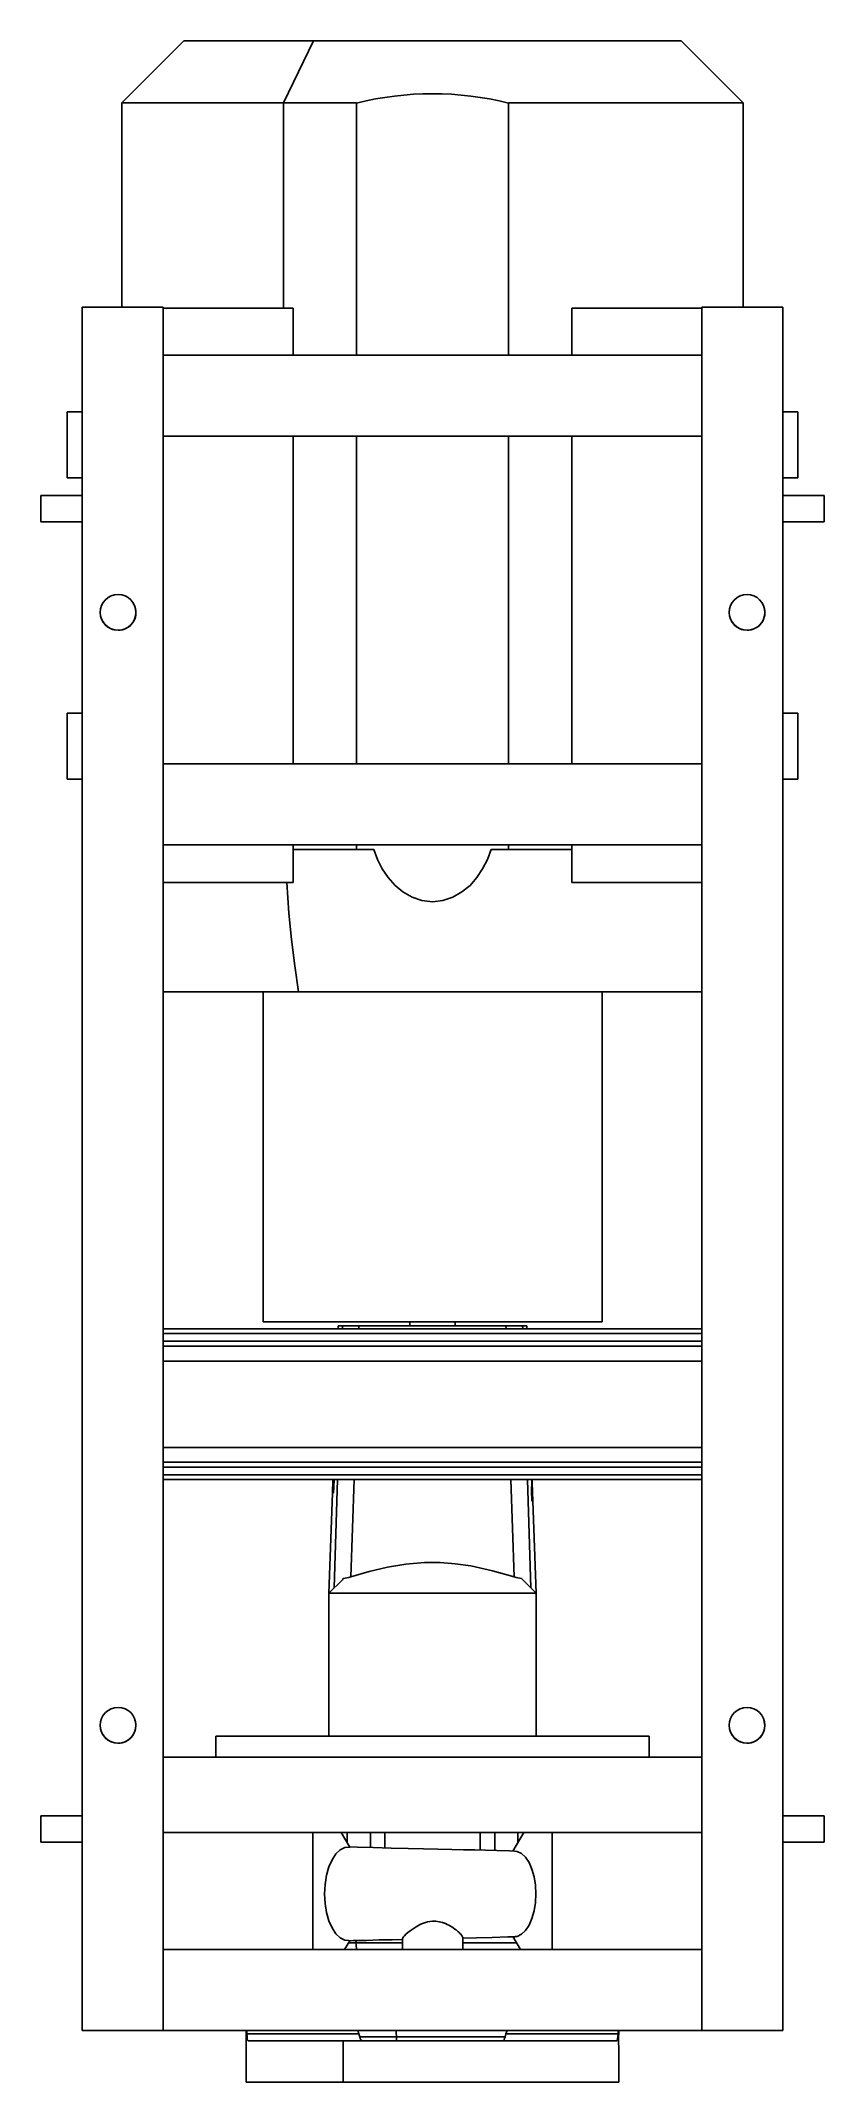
# Paper-space layout 'Bottom View' of a CAD drawing. Header units: millimetres. Extents: x -154 to 262, y -16 to 1068.
import ezdxf

# ---------------------------------------------------------------- set-up
doc = ezdxf.new("R2010")
doc.units = ezdxf.units.MM

psp = doc.layouts.new('Bottom View')

# ---------------------------------------------------------------- linework, layer by layer
at = {"color": 7, "linetype": 'Continuous', "lineweight": 25}
for p, q in [((-77.7, 1067.9), (-110.7, 1034.9)), ((-24.8, 1034.9), (-9, 1067.9)), ((219.3, 1034.9), (186.3, 1067.9)), ((-110.7, 1034.9), (-110.7, 926.4)), ((-24.8, 925.9), (-24.8, 1034.9)), ((14, 1034.9), (14, 900.9)), ((94.6, 1034.9), (94.6, 900.9)), ((219.3, 926.4), (219.3, 1034.9)), ((-131.7, 926.4), (-131.7, 11.4)), ((-88.7, 926.4), (-131.7, 926.4)), ((-131.7, 926.4), (-131.7, 926.4)), ((-131.7, 926.4), (-131.7, 926.4)), ((-131.7, 926.4), (-88.7, 926.4)), ((-131.7, 926.4), (-131.7, 11.4)), ((-131.7, 926.4), (-131.7, 826.4)), ((-131.7, 926.4), (-131.7, 826.4)), ((-128.1, 926.4), (-100.9, 926.4)), ((-100.9, 926.4), (-128.1, 926.4)), ((-128.1, 926.4), (-128.1, 926.4)), ((-100.9, 926.4), (-100.9, 926.4)), ((-93.7, 926.4), (-93.7, 926.4)), ((-93.7, 926.4), (-93.7, 926.4)), ((-88.7, 926.4), (-88.7, 11.4)), ((-88.7, 926.4), (-88.7, 926.4)), ((-88.7, 925.9), (-19.7, 925.9)), ((-88.7, 925.9), (-19.7, 925.9)), ((-19.7, 925.9), (-19.7, 925.9)), ((-19.7, 925.9), (-19.7, 900.9)), ((128.3, 900.9), (128.3, 925.9)), ((128.3, 925.9), (197.3, 925.9)), ((128.3, 900.9), (128.3, 925.9)), ((128.3, 925.9), (128.3, 925.9)), ((128.3, 925.9), (197.3, 925.9)), ((197.3, 926.4), (197.3, 11.4)), ((240.3, 926.4), (197.3, 926.4)), ((197.3, 926.4), (197.3, 900.9)), ((197.3, 926.4), (197.3, 926.4)), ((197.3, 926.4), (240.3, 926.4)), ((202.3, 926.4), (202.3, 926.4)), ((236.7, 926.4), (209.5, 926.4)), ((209.5, 926.4), (236.7, 926.4)), ((209.5, 926.4), (209.5, 926.4)), ((236.7, 926.4), (236.7, 926.4)), ((240.3, 926.4), (240.3, 11.4)), ((240.3, 926.4), (240.3, 926.4)), ((240.3, 926.4), (240.3, 926.4)), ((240.3, 926.4), (240.3, 926.4)), ((-88.7, 857.9), (-88.7, 900.9)), ((197.3, 900.9), (-88.7, 900.9)), ((197.3, 900.9), (-88.7, 900.9)), ((197.3, 900.9), (-88.7, 900.9)), ((197.3, 900.9), (-88.7, 900.9)), ((197.3, 857.9), (197.3, 900.9)), ((197.3, 900.9), (197.3, 900.9)), ((197.3, 900.9), (197.3, 900.9)), ((197.3, 900.9), (197.3, 900.9)), ((-139.7, 835.9), (-139.7, 870.9)), ((-139.7, 870.9), (-139.7, 870.9)), ((-139.7, 835.9), (-139.7, 870.9)), ((-139.7, 870.9), (-131.7, 870.9)), ((-139.7, 870.9), (-131.7, 870.9)), ((240.3, 870.9), (248.3, 870.9)), ((240.3, 870.9), (248.3, 870.9)), ((248.3, 870.9), (248.3, 870.9)), ((248.3, 870.9), (248.3, 835.9)), ((197.3, 857.9), (-88.7, 857.9)), ((-19.7, 857.9), (-19.7, 683.9)), ((14, 857.9), (14, 683.9)), ((94.6, 857.9), (94.6, 683.9)), ((128.3, 683.9), (128.3, 857.9)), ((128.3, 683.9), (128.3, 857.9)), ((197.3, 857.9), (197.3, 683.9)), ((-139.7, 835.9), (-139.7, 835.9)), ((-131.7, 835.9), (-139.7, 835.9)), ((248.3, 835.9), (240.3, 835.9)), ((-153.7, 826.4), (-153.7, 812.4)), ((-153.7, 826.4), (-153.7, 826.4)), ((-153.7, 826.4), (-153.7, 812.4)), ((-131.7, 826.4), (-131.7, 812.4)), ((-131.7, 826.4), (-131.7, 826.4)), ((-131.7, 826.4), (-131.7, 826.4)), ((240.3, 826.4), (240.3, 826.4)), ((240.3, 826.4), (240.3, 826.4)), ((240.3, 826.4), (240.3, 812.4)), ((262.3, 826.4), (262.3, 826.4)), ((262.3, 826.4), (262.3, 812.4)), ((-153.7, 812.4), (-153.7, 812.4)), ((-131.7, 812.4), (-131.7, 812.4)), ((-131.7, 812.4), (-131.7, 125.4)), ((-131.7, 812.4), (-131.7, 125.4)), ((240.3, 812.4), (240.3, 812.4)), ((-112.7, 754.9), (-112.7, 754.9)), ((221.3, 754.9), (221.3, 754.9)), ((-139.7, 675.9), (-139.7, 710.9)), ((-139.7, 710.9), (-131.7, 710.9)), ((-139.7, 675.9), (-139.7, 710.9)), ((-139.7, 710.9), (-139.7, 710.9)), ((-139.7, 710.9), (-131.7, 710.9)), ((240.3, 710.9), (248.3, 710.9)), ((240.3, 710.9), (248.3, 710.9)), ((248.3, 710.9), (248.3, 710.9)), ((248.3, 710.9), (248.3, 675.9)), ((-88.7, 640.9), (-88.7, 683.9)), ((197.3, 683.9), (-88.7, 683.9)), ((197.3, 683.9), (-88.7, 683.9)), ((197.3, 640.9), (197.3, 683.9)), ((197.3, 683.9), (197.3, 683.9)), ((-131.7, 675.9), (-139.7, 675.9)), ((-139.7, 675.9), (-139.7, 675.9)), ((248.3, 675.9), (240.3, 675.9)), ((197.3, 640.9), (-88.7, 640.9)), ((-19.7, 640.9), (-19.7, 620.9)), ((14, 640.9), (14, 638.4)), ((94.6, 640.9), (94.6, 638.4)), ((128.3, 620.9), (128.3, 640.9)), ((128.3, 620.9), (128.3, 640.9)), ((197.3, 640.9), (197.3, 383.9)), ((23.1, 638.4), (14, 638.4)), ((94.6, 638.4), (85.4, 638.4)), ((-19.7, 620.9), (-88.7, 620.9)), ((197.3, 620.9), (128.3, 620.9)), ((128.3, 620.9), (128.3, 620.9)), ((-35.7, 562.9), (-35.7, 387.6)), ((144.3, 387.6), (144.3, 562.9)), ((197.3, 383.9), (-88.7, 383.9)), ((197.3, 383.9), (-88.7, 383.9)), ((197.3, 381.4), (-88.7, 381.4)), ((4.2, 385.6), (4.2, 383.9)), ((6.4, 385.6), (4.2, 385.6)), ((15.2, 385.6), (6.4, 385.6)), ((6.4, 385.6), (6.4, 383.9)), ((93.3, 385.6), (15.2, 385.6)), ((15.2, 383.9), (15.2, 385.6)), ((126.6, 383.9), (18.3, 383.9)), ((42.3, 387.6), (42.3, 385.6)), ((66.3, 385.6), (66.3, 387.6)), ((102.1, 385.6), (93.3, 385.6)), ((93.3, 385.6), (93.4, 383.9)), ((104.3, 385.6), (102.1, 385.6)), ((102.2, 383.9), (102.1, 385.6)), ((104.4, 383.9), (104.3, 385.6)), ((197.3, 383.9), (197.3, 383.9)), ((197.3, 381.4), (197.3, 383.9)), ((197.3, 377.4), (-88.7, 377.4)), ((197.3, 374.7), (-88.7, 374.7)), ((197.3, 374.7), (197.3, 377.4)), ((197.3, 366.8), (-88.7, 366.8)), ((197.3, 321), (197.3, 366.8)), ((197.3, 321), (-88.7, 321)), ((197.3, 313.1), (-88.7, 313.1)), ((197.3, 310.4), (-88.7, 310.4)), ((197.3, 306.4), (-88.7, 306.4)), ((197.3, 303.9), (-88.7, 303.9)), ((1.4, 303.9), (1.3, 300.6)), ((2, 303.9), (1.7, 296.7)), ((3.9, 303.9), (2.1, 246.4)), ((10.9, 252.2), (12.6, 303.9)), ((95.9, 303.9), (97.6, 252.2)), ((106.5, 246.4), (104.7, 303.9)), ((197.3, 310.4), (197.3, 313.1)), ((197.3, 303.9), (197.3, 306.4)), ((197.3, 303.9), (197.3, 156.4)), ((1.1, 296.6), (-0.7, 243.6)), ((107, 292.5), (106.8, 298.3)), ((107.2, 301.2), (107.1, 301.2)), ((109.3, 243.6), (107.2, 302.2)), ((6.4, 250.7), (-0.7, 243.6)), ((6.9, 251.3), (6.4, 250.7)), ((101.6, 251.3), (102.2, 250.7)), ((109.3, 243.6), (102.2, 250.7)), ((109.3, 243.6), (-0.7, 243.6)), ((-0.7, 243.6), (-0.7, 167.6)), ((109.3, 167.6), (109.3, 243.6)), ((-112.7, 163.9), (-112.7, 163.9)), ((-60.7, 167.6), (-60.7, 156.4)), ((169.3, 167.6), (-60.7, 167.6)), ((169.3, 156.4), (169.3, 167.6)), ((221.3, 163.9), (221.3, 163.9)), ((197.3, 156.4), (-88.7, 156.4)), ((197.3, 156.4), (-88.7, 156.4)), ((197.3, 156.4), (-88.7, 156.4)), ((-88.7, 156.4), (-9.2, 156.4)), ((-88.7, 156.4), (-9.2, 156.4)), ((197.3, 156.4), (-88.7, 156.4)), ((-9.2, 156.4), (-9.2, 156.4)), ((117.8, 156.4), (197.3, 156.4)), ((117.8, 156.4), (117.8, 156.4)), ((117.8, 156.4), (197.3, 156.4)), ((117.8, 156.4), (117.8, 156.4)), ((197.3, 116.4), (197.3, 156.4)), ((197.3, 156.4), (197.3, 156.4)), ((197.3, 156.4), (197.3, 156.4)), ((197.3, 156.4), (197.3, 156.4)), ((-153.7, 125.4), (-153.7, 111.4)), ((-153.7, 125.4), (-153.7, 125.4)), ((-153.7, 125.4), (-153.7, 111.4)), ((-131.7, 125.4), (-131.7, 111.4)), ((-131.7, 125.4), (-131.7, 125.4)), ((-131.7, 125.4), (-131.7, 125.4)), ((240.3, 125.4), (240.3, 125.4)), ((240.3, 125.4), (240.3, 125.4)), ((240.3, 125.4), (240.3, 111.4)), ((262.3, 125.4), (262.3, 125.4)), ((262.3, 125.4), (262.3, 111.4)), ((-153.7, 111.4), (-153.7, 111.4)), ((-131.7, 111.4), (-131.7, 111.4)), ((-131.7, 111.4), (-131.7, 11.4)), ((-131.7, 111.4), (-131.7, 11.4)), ((197.3, 116.4), (-88.7, 116.4)), ((-9.2, 116.4), (-9.2, 54.4)), ((10.3, 108.7), (5.8, 116.4)), ((8.9, 111.1), (8.9, 116.4)), ((21.3, 108.5), (21.3, 116.4)), ((28.9, 108.3), (28.9, 116.4)), ((79.6, 107.1), (79.6, 116.4)), ((87.3, 106.9), (87.3, 116.4)), ((97, 106.6), (102.8, 116.4)), ((99.6, 111.1), (99.6, 116.4)), ((117.8, 54.4), (117.8, 116.4)), ((117.8, 54.4), (117.8, 116.4)), ((197.3, 116.4), (197.3, 54.4)), ((240.3, 111.4), (240.3, 111.4)), ((197.3, 54.4), (-88.7, 54.4)), ((197.3, 54.4), (-88.7, 54.4)), ((-88.7, 11.4), (-88.7, 54.4)), ((7.5, 54.4), (10.3, 59)), ((13.7, 57.8), (9.5, 57.8)), ((13.7, 57.8), (13.6, 59.1)), ((38.3, 57.8), (13.7, 57.8)), ((38.3, 60), (38.3, 54.4)), ((70.3, 60.8), (70.3, 54.4)), ((99, 57.8), (70.3, 57.8)), ((101, 54.4), (97, 61.2)), ((197.3, 54.4), (197.3, 54.4)), ((197.3, 11.4), (197.3, 54.4)), ((-88.7, 11.4), (-131.7, 11.4)), ((-131.7, 11.4), (-131.7, 11.4)), ((-131.7, 11.4), (-131.7, 11.4)), ((197.3, 11.4), (-88.7, 11.4)), ((197.3, 11.4), (-88.7, 11.4)), ((-44.7, 11.4), (-44.7, -16.1)), ((-44.4, 11.4), (-44.3, 9.6)), ((14.6, 11.4), (15.2, 9.6)), ((94, 11.4), (93.3, 9.6)), ((152.8, 9.6), (152.9, 11.4)), ((153.3, 11.3), (153.2, 10.7)), ((240.3, 11.4), (197.3, 11.4)), ((-44.3, 9.6), (15.2, 9.6)), ((6.8, 5.9), (-43.6, 5.9)), ((6.8, -16.1), (6.8, 5.9)), ((152.2, 5.9), (6.8, 5.9)), ((15.6, 7.9), (15.2, 9.6)), ((35.1, 7.9), (15.6, 7.9)), ((92.9, 7.9), (35.1, 7.9)), ((35.1, 5.9), (35.1, 7.9)), ((92.9, 7.9), (93.3, 9.6)), ((93.3, 9.6), (152.8, 9.6)), ((153.3, -16.1), (153.3, 0.2)), ((6.8, -16.1), (-44.7, -16.1)), ((153.3, -16.1), (6.8, -16.1))]:
    psp.add_line(p, q, dxfattribs=at)
at = {"color": 7, "linetype": 'Continuous', "lineweight": 25, "flags": 128}
for points in [[(-9, 1067.9), (-14.9, 1067.9), (-20.6, 1067.9), (-26.1, 1067.9), (-31.4, 1067.9), (-36.4, 1067.9), (-41.2, 1067.9), (-45.8, 1067.9), (-50.1, 1067.9), (-54.1, 1067.9), (-57.9, 1067.9), (-61.3, 1067.9), (-64.4, 1067.9), (-67.2, 1067.9), (-69.7, 1067.9), (-71.9, 1067.9), (-73.7, 1067.9), (-75.2, 1067.9), (-76.4, 1067.9), (-77.2, 1067.9), (-77.6, 1067.9), (-77.7, 1067.9), (-77.5, 1067.9), (-76.9, 1067.9), (-75.9, 1067.9), (-74.6, 1067.9), (-73, 1067.9), (-71, 1067.9), (-68.7, 1067.9), (-66.1, 1067.9), (-63.2, 1067.9), (-59.9, 1067.9), (-56.3, 1067.9), (-52.5, 1067.9), (-48.3, 1067.9), (-43.9, 1067.9), (-39.3, 1067.9), (-34.3, 1067.9), (-29.2, 1067.9), (-23.8, 1067.9), (-18.2, 1067.9), (-12.5, 1067.9), (-6.5, 1067.9), (-0.4, 1067.9), (5.9, 1067.9), (12.2, 1067.9), (18.7, 1067.9), (25.3, 1067.9), (32, 1067.9), (38.7, 1067.9), (45.5, 1067.9), (52.3, 1067.9), (59.1, 1067.9), (65.9, 1067.9), (72.6, 1067.9), (79.3, 1067.9), (86, 1067.9), (92.5, 1067.9), (99, 1067.9), (105.3, 1067.9), (111.5, 1067.9), (117.6, 1067.9)], [(117.6, 1067.9), (123.4, 1067.9), (129.1, 1067.9), (134.6, 1067.9), (139.9, 1067.9), (145, 1067.9), (149.8, 1067.9), (154.4, 1067.9), (158.7, 1067.9), (162.7, 1067.9), (166.4, 1067.9), (169.8, 1067.9), (173, 1067.9), (175.8, 1067.9), (178.3, 1067.9), (180.4, 1067.9), (182.3, 1067.9), (183.8, 1067.9), (184.9, 1067.9), (185.7, 1067.9), (186.2, 1067.9), (186.3, 1067.9), (186, 1067.9), (185.4, 1067.9), (184.5, 1067.9), (183.2, 1067.9), (181.6, 1067.9), (179.6, 1067.9), (177.3, 1067.9), (174.7, 1067.9), (171.7, 1067.9), (168.4, 1067.9), (164.9, 1067.9), (161, 1067.9), (156.9, 1067.9), (152.5, 1067.9), (147.8, 1067.9), (142.9, 1067.9), (137.7, 1067.9), (132.4, 1067.9), (126.8, 1067.9), (121, 1067.9), (115.1, 1067.9), (108.9, 1067.9), (102.7, 1067.9), (96.3, 1067.9), (89.8, 1067.9), (83.2, 1067.9), (76.5, 1067.9), (69.8, 1067.9), (63.1, 1067.9), (56.3, 1067.9), (49.5, 1067.9), (42.7, 1067.9), (35.9, 1067.9), (29.2, 1067.9), (22.6, 1067.9), (16, 1067.9), (9.6, 1067.9), (3.2, 1067.9), (-3, 1067.9), (-9, 1067.9)], [(-24.8, 1034.9), (-31.4, 1034.9), (-37.9, 1034.9), (-44.1, 1034.9), (-50.1, 1034.9), (-55.9, 1034.9), (-61.4, 1034.9), (-66.7, 1034.9), (-71.8, 1034.9), (-76.6, 1034.9), (-81.1, 1034.9), (-85.3, 1034.9), (-89.2, 1034.9), (-92.8, 1034.9), (-96.1, 1034.9), (-99.1, 1034.9), (-101.7, 1034.9), (-104, 1034.9), (-106, 1034.9), (-107.7, 1034.9), (-108.9, 1034.9), (-109.9, 1034.9), (-110.5, 1034.9), (-110.7, 1034.9), (-110.7, 1034.9)], [(14, 1034.9), (8.9, 1034.9), (3.9, 1034.9), (-1, 1034.9), (-5.9, 1034.9), (-10.7, 1034.9), (-15.5, 1034.9), (-20.2, 1034.9), (-24.8, 1034.9)], [(219.3, 1034.9), (219.3, 1034.9), (219, 1034.9), (218.4, 1034.9), (217.4, 1034.9), (216.1, 1034.9), (214.4, 1034.9), (212.3, 1034.9), (209.9, 1034.9), (207.2, 1034.9), (204.1, 1034.9), (200.7, 1034.9), (197, 1034.9), (193, 1034.9), (188.6, 1034.9), (184, 1034.9), (179, 1034.9), (173.8, 1034.9), (168.3, 1034.9), (162.6, 1034.9), (156.7, 1034.9), (150.5, 1034.9), (144.1, 1034.9), (137.5, 1034.9), (130.7, 1034.9), (123.8, 1034.9), (116.7, 1034.9), (109.4, 1034.9), (102.1, 1034.9), (94.6, 1034.9)], [(-131.7, 926.4), (-131.7, 926.4), (-131.5, 926.4), (-131.1, 926.4), (-130.7, 926.4), (-130.1, 926.4), (-129.5, 926.4), (-128.8, 926.4), (-128.1, 926.4)], [(-128.1, 926.4), (-128.8, 926.4), (-129.5, 926.4), (-130.1, 926.4), (-130.7, 926.4), (-131.1, 926.4), (-131.5, 926.4), (-131.7, 926.4), (-131.7, 926.4)], [(-93.7, 926.4), (-93.9, 926.4), (-94.3, 926.4), (-94.9, 926.4), (-95.8, 926.4), (-96.9, 926.4), (-98.1, 926.4), (-99.5, 926.4), (-100.9, 926.4)], [(-100.9, 926.4), (-99.5, 926.4), (-98.1, 926.4), (-96.9, 926.4), (-95.8, 926.4), (-94.9, 926.4), (-94.3, 926.4), (-93.9, 926.4), (-93.7, 926.4)], [(202.3, 926.4), (202.4, 926.4), (202.8, 926.4), (203.5, 926.4), (204.3, 926.4), (205.4, 926.4), (206.7, 926.4), (208, 926.4), (209.5, 926.4)], [(209.5, 926.4), (208, 926.4), (206.7, 926.4), (205.4, 926.4), (204.3, 926.4), (203.5, 926.4), (202.8, 926.4), (202.4, 926.4), (202.3, 926.4)], [(240.3, 926.4), (240.2, 926.4), (240, 926.4), (239.7, 926.4), (239.2, 926.4), (238.7, 926.4), (238.1, 926.4), (237.4, 926.4), (236.7, 926.4)], [(236.7, 926.4), (237.4, 926.4), (238.1, 926.4), (238.7, 926.4), (239.2, 926.4), (239.7, 926.4), (240, 926.4), (240.2, 926.4), (240.3, 926.4)], [(-139.7, 860.3), (-139.7, 860.1), (-139.7, 859.5), (-139.7, 858.6), (-139.7, 857.3), (-139.7, 855.8), (-139.7, 854.2), (-139.7, 852.6), (-139.7, 850.9), (-139.7, 849.5), (-139.7, 848.2), (-139.7, 847.3), (-139.7, 846.7), (-139.7, 846.5)], [(-139.7, 846.5), (-139.7, 846.7), (-139.7, 847.3), (-139.7, 848.2), (-139.7, 849.5), (-139.7, 850.9), (-139.7, 852.6), (-139.7, 854.2), (-139.7, 855.8), (-139.7, 857.3), (-139.7, 858.6), (-139.7, 859.5), (-139.7, 860.1), (-139.7, 860.3)], [(-131.7, 826.4), (-134.5, 826.4), (-137.3, 826.4), (-140, 826.4), (-142.5, 826.4), (-145, 826.4), (-147.1, 826.4), (-149.1, 826.4), (-150.7, 826.4), (-152, 826.4), (-152.9, 826.4), (-153.5, 826.4), (-153.7, 826.4)], [(-153.7, 826.4), (-153.5, 826.4), (-152.9, 826.4), (-152, 826.4), (-150.7, 826.4), (-149.1, 826.4), (-147.1, 826.4), (-145, 826.4), (-142.5, 826.4), (-140, 826.4), (-137.3, 826.4), (-134.5, 826.4), (-131.7, 826.4)], [(-138.7, 826.4), (-138.5, 826.4), (-138, 826.4), (-137.1, 826.4), (-135.9, 826.4), (-134.3, 826.4), (-132.5, 826.4), (-131.7, 826.4)], [(-131.7, 826.4), (-132.5, 826.4), (-134.3, 826.4), (-135.9, 826.4), (-137.1, 826.4), (-138, 826.4), (-138.5, 826.4), (-138.7, 826.4)], [(240.3, 826.4), (243.1, 826.4), (245.8, 826.4), (248.5, 826.4), (251.1, 826.4), (253.5, 826.4), (255.7, 826.4), (257.6, 826.4), (259.3, 826.4), (260.6, 826.4), (261.5, 826.4), (262.1, 826.4), (262.3, 826.4)], [(262.3, 826.4), (262.1, 826.4), (261.5, 826.4), (260.6, 826.4), (259.3, 826.4), (257.6, 826.4), (255.7, 826.4), (253.5, 826.4), (251.1, 826.4), (248.5, 826.4), (245.8, 826.4), (243.1, 826.4), (240.3, 826.4)], [(240.3, 826.4), (241.1, 826.4), (242.9, 826.4), (244.4, 826.4), (245.6, 826.4), (246.5, 826.4), (247.1, 826.4), (247.3, 826.4)], [(247.3, 826.4), (247.1, 826.4), (246.5, 826.4), (245.6, 826.4), (244.4, 826.4), (242.9, 826.4), (241.1, 826.4), (240.3, 826.4)], [(-131.7, 812.4), (-134.5, 812.4), (-137.3, 812.4), (-140, 812.4), (-142.5, 812.4), (-145, 812.4), (-147.1, 812.4), (-149.1, 812.4), (-150.7, 812.4), (-152, 812.4), (-152.9, 812.4), (-153.5, 812.4), (-153.7, 812.4)], [(262.3, 812.4), (262.1, 812.4), (261.5, 812.4), (260.6, 812.4), (259.3, 812.4), (257.6, 812.4), (255.7, 812.4), (253.5, 812.4), (251.1, 812.4), (248.5, 812.4), (245.8, 812.4), (243.1, 812.4), (240.3, 812.4)], [(-139.7, 700.3), (-139.7, 700.1), (-139.7, 699.5), (-139.7, 698.6), (-139.7, 697.3), (-139.7, 695.8), (-139.7, 694.2), (-139.7, 692.6), (-139.7, 690.9), (-139.7, 689.5), (-139.7, 688.2), (-139.7, 687.3), (-139.7, 686.7), (-139.7, 686.5)], [(-139.7, 686.5), (-139.7, 686.7), (-139.7, 687.3), (-139.7, 688.2), (-139.7, 689.5), (-139.7, 690.9), (-139.7, 692.6), (-139.7, 694.2), (-139.7, 695.8), (-139.7, 697.3), (-139.7, 698.6), (-139.7, 699.5), (-139.7, 700.1), (-139.7, 700.3)], [(14, 638.4), (8.9, 638.4), (3.9, 638.4), (-1, 638.4), (-5.9, 638.4), (-10.7, 638.4), (-15.5, 638.4), (-19.7, 638.4)], [(85.4, 638.4), (83.4, 633.2), (80.9, 628.2), (77.9, 623.6), (74.2, 619.4), (69.9, 615.9), (65.1, 613.1), (59.8, 611.3), (54.3, 610.7), (48.7, 611.3), (43.5, 613.1), (38.6, 615.9), (34.4, 619.4), (30.7, 623.6), (27.6, 628.2), (25.1, 633.2), (23.1, 638.4)], [(128.3, 638.4), (128.2, 638.4), (122.8, 638.4), (117.3, 638.4), (111.7, 638.4), (106.1, 638.4), (100.4, 638.4), (94.6, 638.4)], [(-16.9, 562.9), (-18.9, 576.7), (-20.6, 590.6), (-22, 604.7), (-23.1, 620.9)], [(-16.9, 562.9), (-23.2, 562.9), (-29.3, 562.9), (-35.3, 562.9), (-41, 562.9), (-46.4, 562.9), (-51.7, 562.9), (-56.7, 562.9), (-61.4, 562.9), (-65.8, 562.9), (-69.9, 562.9), (-73.8, 562.9), (-77.3, 562.9), (-80.5, 562.9), (-83.4, 562.9), (-86, 562.9), (-88.2, 562.9), (-88.7, 562.9)], [(197.3, 562.9), (196, 562.9), (193.6, 562.9), (190.9, 562.9), (187.9, 562.9), (184.6, 562.9), (180.9, 562.9), (177, 562.9), (172.7, 562.9), (168.2, 562.9), (163.4, 562.9), (158.3, 562.9), (153, 562.9), (147.4, 562.9), (141.6, 562.9), (135.6, 562.9), (129.5, 562.9), (123.1, 562.9), (116.5, 562.9), (109.9, 562.9), (103, 562.9), (96.1, 562.9), (89, 562.9), (81.9, 562.9), (74.7, 562.9), (67.5, 562.9), (60.2, 562.9), (52.9, 562.9), (45.6, 562.9), (38.4, 562.9), (31.1, 562.9), (24, 562.9), (16.9, 562.9), (9.9, 562.9), (3, 562.9), (-3.8, 562.9), (-10.4, 562.9), (-16.9, 562.9)], [(-35.7, 387.6), (-35.5, 387.6), (-35, 387.6), (-34.1, 387.6), (-32.9, 387.6), (-31.3, 387.6), (-29.4, 387.6), (-27.2, 387.6), (-24.6, 387.6), (-21.7, 387.6), (-18.5, 387.6), (-15.1, 387.6), (-11.3, 387.6), (-7.3, 387.6), (-3.1, 387.6), (1.4, 387.6), (6, 387.6), (10.9, 387.6), (16, 387.6), (21.1, 387.6), (26.5, 387.6), (31.9, 387.6), (37.4, 387.6), (43, 387.6), (48.6, 387.6), (54.3, 387.6), (59.9, 387.6), (65.6, 387.6), (71.1, 387.6), (76.7, 387.6), (82.1, 387.6), (87.4, 387.6), (92.6, 387.6), (97.6, 387.6), (102.5, 387.6), (107.2, 387.6), (111.6, 387.6), (115.9, 387.6), (119.9, 387.6), (123.6, 387.6), (127.1, 387.6), (130.3, 387.6), (133.1, 387.6), (135.7, 387.6), (138, 387.6), (139.9, 387.6), (141.4, 387.6), (142.7, 387.6), (143.6, 387.6), (144.1, 387.6), (144.3, 387.6)], [(197.3, 377.4), (197.3, 377.6), (197.3, 377.8), (197.3, 378.2), (197.3, 378.7), (197.3, 379.3), (197.3, 380), (197.3, 380.7), (197.3, 381.4)], [(197.3, 374.7), (197.3, 374.4), (197.3, 373.9), (197.3, 373.1), (197.3, 372.1), (197.3, 370.9), (197.3, 369.6), (197.3, 368.2), (197.3, 366.8)], [(197.3, 321), (197.3, 319.6), (197.3, 318.2), (197.3, 316.8), (197.3, 315.7), (197.3, 314.7), (197.3, 313.9), (197.3, 313.4), (197.3, 313.1)], [(1.3, 300.6), (1.3, 301), (1.4, 303.9)], [(197.3, 306.4), (197.3, 307.1), (197.3, 307.8), (197.3, 308.5), (197.3, 309.1), (197.3, 309.6), (197.3, 309.9), (197.3, 310.2), (197.3, 310.4)], [(6.9, 251.3), (9.8, 251.9), (10.9, 252.2)], [(97.6, 252.2), (86.2, 255.5), (74.6, 258), (66.4, 259.2), (58.3, 259.8), (50.1, 259.8), (40.2, 259), (30.4, 257.4), (20.6, 255), (10.9, 252.2)], [(101.6, 251.3), (98.7, 251.9), (97.6, 252.2)], [(-131.7, 125.4), (-134.5, 125.4), (-137.3, 125.4), (-140, 125.4), (-142.6, 125.4), (-145, 125.4), (-147.1, 125.4), (-149.1, 125.4), (-150.7, 125.4), (-152, 125.4), (-153, 125.4), (-153.5, 125.4), (-153.7, 125.4)], [(-153.7, 125.4), (-153.5, 125.4), (-153, 125.4), (-152, 125.4), (-150.7, 125.4), (-149.1, 125.4), (-147.1, 125.4), (-145, 125.4), (-142.6, 125.4), (-140, 125.4), (-137.3, 125.4), (-134.5, 125.4), (-131.7, 125.4)], [(-131.7, 125.4), (-132.5, 125.4), (-134.3, 125.4), (-135.9, 125.4), (-137.1, 125.4), (-138, 125.4), (-138.5, 125.4), (-138.7, 125.4)], [(-138.7, 125.4), (-138.5, 125.4), (-138, 125.4), (-137.1, 125.4), (-135.9, 125.4), (-134.3, 125.4), (-132.5, 125.4), (-131.7, 125.4)], [(240.3, 125.4), (243.1, 125.4), (245.8, 125.4), (248.5, 125.4), (251.1, 125.4), (253.5, 125.4), (255.7, 125.4), (257.6, 125.4), (259.3, 125.4), (260.6, 125.4), (261.5, 125.4), (262.1, 125.4), (262.3, 125.4)], [(262.3, 125.4), (262.1, 125.4), (261.5, 125.4), (260.6, 125.4), (259.3, 125.4), (257.6, 125.4), (255.7, 125.4), (253.5, 125.4), (251.1, 125.4), (248.5, 125.4), (245.8, 125.4), (243.1, 125.4), (240.3, 125.4)], [(247.3, 125.4), (247.1, 125.4), (246.5, 125.4), (245.6, 125.4), (244.4, 125.4), (242.9, 125.4), (241.1, 125.4), (240.3, 125.4)], [(240.3, 125.4), (241.1, 125.4), (242.9, 125.4), (244.4, 125.4), (245.6, 125.4), (246.5, 125.4), (247.1, 125.4), (247.3, 125.4)], [(-131.7, 111.4), (-134.5, 111.4), (-137.3, 111.4), (-140, 111.4), (-142.6, 111.4), (-145, 111.4), (-147.1, 111.4), (-149.1, 111.4), (-150.7, 111.4), (-152, 111.4), (-153, 111.4), (-153.5, 111.4), (-153.7, 111.4)], [(10.3, 108.7), (7.7, 108.5), (5.3, 107.3), (3, 105.1), (1, 102), (-0.7, 98.2), (-2, 93.8), (-2.7, 88.9), (-3, 83.9), (-2.7, 78.8), (-2, 74), (-0.7, 69.6), (1, 65.8), (3, 62.7), (5.3, 60.5), (7.7, 59.3), (9.7, 59.1)], [(97.9, 106.6), (95.1, 106.7), (88.5, 106.9), (82.5, 107.1), (76.7, 107.2), (70.7, 107.3), (64.6, 107.5), (57.1, 107.7), (49.5, 107.8), (41.3, 108), (32.4, 108.2), (22.8, 108.5), (14.4, 108.7), (10.2, 108.8)], [(262.3, 111.4), (262.1, 111.4), (261.5, 111.4), (260.6, 111.4), (259.3, 111.4), (257.6, 111.4), (255.7, 111.4), (253.5, 111.4), (251.1, 111.4), (248.5, 111.4), (245.8, 111.4), (243.1, 111.4), (240.3, 111.4)], [(98.1, 61.3), (99.3, 61.3), (101.6, 62.4), (103.7, 64.4), (105.6, 67.2), (107.1, 70.8), (108.3, 74.8), (109, 79.3), (109.2, 83.9), (109, 88.5), (108.3, 93), (107.1, 97), (105.6, 100.5), (103.7, 103.3), (101.6, 105.3), (99.3, 106.4), (97.9, 106.5)], [(70.3, 60.8), (70.2, 61.1), (70, 61.5), (69.7, 62), (69.2, 62.6), (68.8, 62.9), (68.4, 63.4), (67.9, 63.8), (67.4, 64.2), (66.9, 64.7), (66.1, 65.2), (65.2, 65.9), (64.6, 66.3), (63.9, 66.7), (62.9, 67.3), (62, 67.7), (61.2, 68.1), (59.5, 68.7), (57.9, 69.1), (56, 69.4), (54.2, 69.4), (52.9, 69.2), (51.7, 69), (50.5, 68.7), (49.5, 68.3), (48.5, 67.9), (47.4, 67.4), (45.6, 66.4), (44, 65.4), (42.5, 64.3), (41.2, 63.3), (40.2, 62.4), (39.4, 61.6), (38.9, 61.1), (38.6, 60.6), (38.3, 60)], [(9.7, 59), (12.2, 59.1), (19.2, 59.2), (25.9, 59.4), (32.9, 59.5), (38.3, 59.7)], [(70.3, 60.4), (77.7, 60.6), (85.9, 60.8), (94.3, 61), (98.1, 61.1)], [(153.2, 10.9), (153.3, 11.6), (153.3, 11.6)], [(-44.3, 9.6), (-44.2, 8.1), (-44.1, 6.9), (-43.9, 6.2), (-43.6, 5.9)], [(15.6, 7.9), (15.9, 7), (16.2, 6.4), (16.7, 6), (17.1, 5.9)], [(92.9, 7.9), (92.6, 7), (92.3, 6.4), (91.9, 6), (91.4, 5.9)], [(152.8, 9.6), (152.7, 8.1), (152.6, 6.9), (152.4, 6.2), (152.2, 5.9)]]:
    psp.add_lwpolyline(points, dxfattribs=at)
at = {"color": 7, "linetype": 'Continuous', "lineweight": 25}
for centre, radius, start, end in [((54.3, 873.4), 166.4, 75.9839, 104.0161), ((-112.7, 764.4), 9.5, 89.9994, 269.9994), ((-112.7, 764.4), 9.5, 269.9994, 89.9994), ((221.3, 764.4), 9.5, 89.9994, 269.9994), ((221.3, 764.4), 9.5, 269.9994, 89.9994), ((-112.8, 764.2), 9.27, 197.2672, 270.6643), ((-112.6, 764.3), 9.41, 269.5735, 19.084), ((221.2, 764.2), 9.27, 197.2672, 270.6639), ((221.4, 764.3), 9.41, 269.5731, 19.0841), ((46, 303.3), 61, 355.3108, 0.5999), ((170.1, 290.9), 169.1, 176.144, 178.0822), ((43.9, 298.5), 63.4, 354.5975, 2.4662), ((41.1, 298.5), 66.1, 355.4746, 2.4009), ((-112.7, 173.4), 9.5, 89.9994, 269.9994), ((-112.7, 173.4), 9.5, 269.9994, 89.9994), ((-112.7, 173.3), 9.41, 269.5735, 19.084), ((221.3, 173.4), 9.5, 89.9994, 269.9994), ((221.3, 173.4), 9.5, 269.9994, 89.9994), ((221.3, 173.3), 9.41, 269.5731, 19.0841), ((-112.8, 173.2), 9.27, 197.2672, 270.6643), ((221.2, 173.2), 9.27, 197.2672, 270.6639), ((38.6, 58.8), 25, 182.3183, 190.1477), ((9.3, 7.9), 25.8, 359.946, 7.7301), ((252.1, 5.9), 99, 177.0788, 183.2781)]:
    psp.add_arc(centre, radius, start, end, dxfattribs=at)
for centre, major_axis, ratio, start_param, end_param in [((349.3, 298.1), (0, 348.3), 0.998883, 1.554193, 1.558708), ((349.3, 304.5), (0, 348), 0.998883, 1.572581, 1.593255), ((349.3, 304.5), (0, 347.9), 0.998883, 1.572592, 1.588018), ((-240.7, 283.4), (0, 349), 0.998174, 4.76361, 4.771229), ((-240.7, 290), (0, 348.8), 0.998174, 4.747359, 4.75229)]:
    psp.add_ellipse(centre, major_axis=major_axis, ratio=ratio, start_param=start_param, end_param=end_param, dxfattribs=at)

doc.saveas('drawing.dxf')
